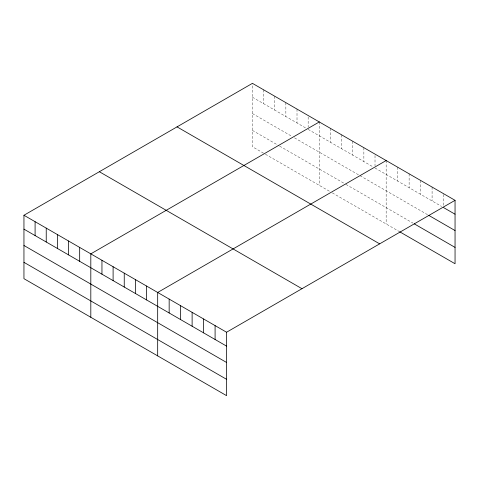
<?xml version="1.0" encoding="UTF-8"?>
<svg xmlns="http://www.w3.org/2000/svg" width="479" height="479" viewBox="0 0 479 479"><rect width="100%" height="100%" fill="white"/><g stroke="black" fill="none" stroke-linecap="round" stroke-linejoin="round"><path stroke-width="0.36" stroke-dasharray="2.4 1.8" d="M252.433 97.225L305.674 127.965M308.153 129.396L373.159 166.926M375.015 168.003L441.656 206.473M252.433 113.577L292.052 136.449M294.531 137.88L428.262 215.089M252.433 130.414L279.053 145.784M279.67 146.143L345.299 184.032M345.916 184.391L412.952 223.088M263.576 153.196L252.433 146.766L252.433 83.346M265.432 154.268L330.438 191.804M332.3 192.875L398.917 231.333M443.566 194.426L443.566 206.12M432.088 187.067L432.088 200.952M420.604 180.439L420.604 194.324M409.126 173.811L409.126 187.69M397.642 167.177L397.642 181.062M386.158 160.549L386.158 223.968M375.015 155.579L375.015 165.806M363.872 147.682L363.872 161.567M352.73 141.251L352.73 155.13M341.587 134.815L341.587 148.7M330.438 128.378L330.438 142.263M319.295 121.947L319.295 185.367M308.153 116.972L308.153 127.204M297.01 109.08L297.01 122.965M285.861 102.644L285.861 116.529M274.718 96.213L274.718 110.098M263.576 89.777L263.576 103.662"/><path stroke-width="0.72" d="M23.95 215.257L226.567 332.234L226.567 395.654L23.95 278.676L23.95 215.257L252.433 83.346L455.05 200.324L455.05 263.743L399.558 231.704M319.295 121.947L90.812 253.858L90.812 317.278M386.158 160.549L157.675 292.465L157.675 355.885M226.567 332.234L455.05 200.324M443.566 207.581L455.05 214.209M428.897 215.454L455.05 230.555M414.227 223.825L455.05 247.398M177.032 126.875L379.649 243.853M99.351 171.727L301.968 288.705M23.95 229.142L226.567 346.119M23.95 245.488L226.567 362.465M23.95 262.33L226.567 379.308M215.089 325.606L215.089 339.491M203.605 318.978L203.605 332.863M192.121 312.35L192.121 326.235M180.643 305.722L180.643 319.607M169.159 299.094L169.159 312.979M146.532 286.029L146.532 299.914M135.389 279.598L135.389 293.477M124.247 273.162L124.247 287.047M113.104 266.725L113.104 280.61M101.955 260.295L101.955 274.18M79.67 247.427L79.67 261.312M68.527 240.991L68.527 254.876M57.384 234.56L57.384 248.445M46.235 228.124L46.235 242.009M35.093 221.693L35.093 235.572"/></g></svg>
